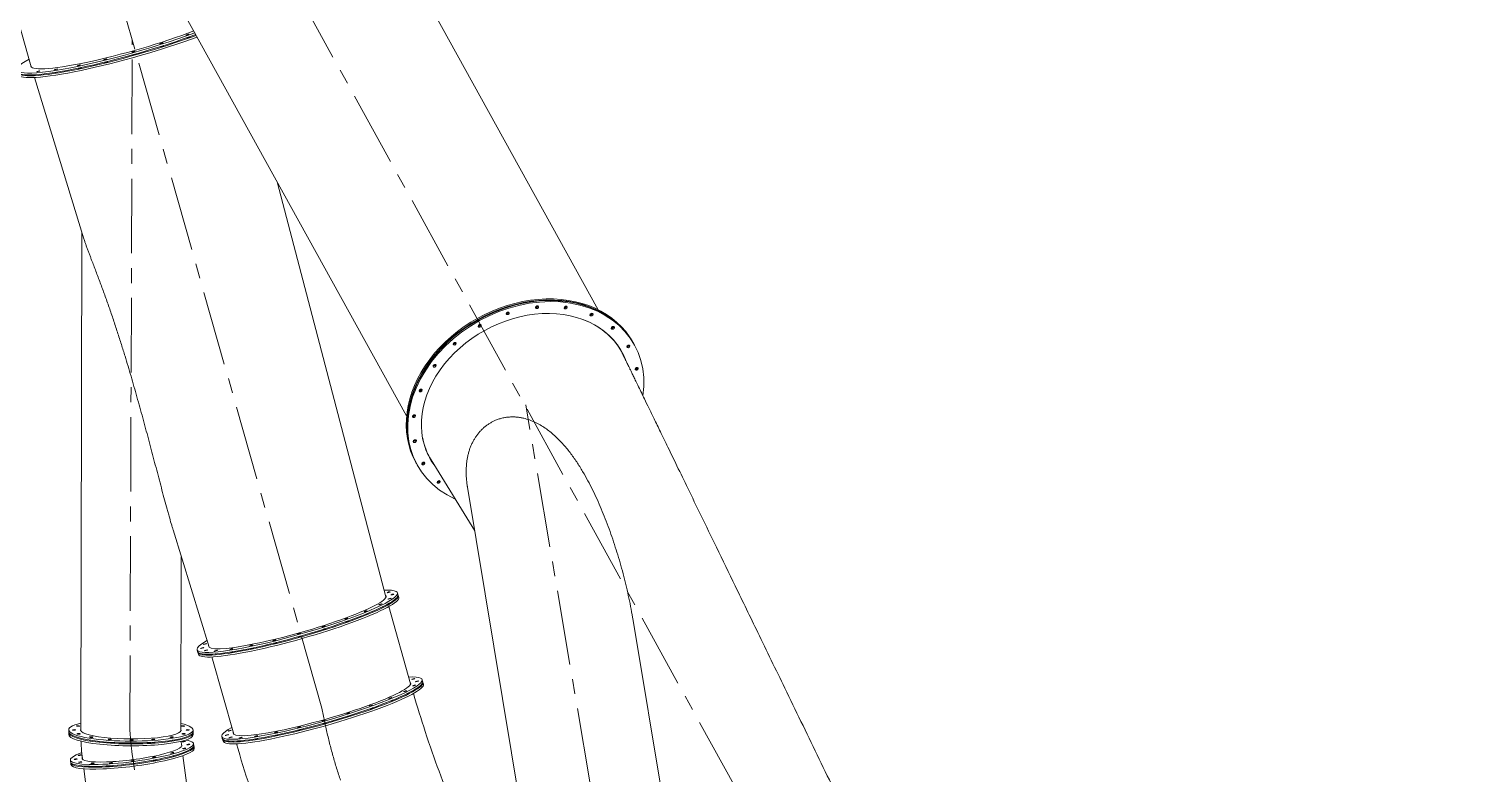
# Model space of a CAD drawing. Header units: inches. Extents: x -350577 to -266477, y -437959 to -377535.
# Drawn here: x -310955 to -304865, y -389746 to -386621 of the extents above; entities that cross this region are included whole.
import ezdxf

# ---------------------------------------------------------------- set-up
doc = ezdxf.new("R2010")
doc.units = ezdxf.units.IN
doc.header["$MEASUREMENT"] = 0
doc.linetypes.add('CENTER', pattern=[2, 1.25, -0.25, 0.25, -0.25])
doc.layers.add('CENTER       (itatec)', color=4, linetype='CENTER', lineweight=9)
doc.layers.add('ORGINAL (itatec)', color=3, linetype='Continuous', lineweight=9)

msp = doc.modelspace()

# ---------------------------------------------------------------- linework, layer by layer
at = {"layer": 'CENTER       (itatec)', "ltscale": 250}
for points in [[(-299529.3, -398923.5), (-299529.3, -397119.5, 0.237832), (-299867.8, -396448), (-307146.9, -390997.8, -0.081161), (-307581.7, -390545.9), (-307748.7, -390241.5), (-309962.5, -386224.2, 0.206383), (-310679.8, -385667.4), (-312381.5, -384966.5), (-313671.4, -384420.8), (-314320.2, -384184.7), (-315273.1, -383832.1, 0.089572), (-316057.1, -383693), (-318157.1, -383693)], [(-304979.7, -397738.8), (-304979.7, -396671.6, 0.173563), (-305126.8, -396260.4), (-307539.7, -393491.5, -0.071776), (-307615, -393374.9), (-308231, -392068.1), (-309404, -390275.3, -0.100144), (-309725.5, -389470), (-310519.6, -386675.4), (-310739.3, -385902.4, 0.252098), (-311567.9, -385049.3), (-313670.7, -384418.7)], [(-309584.5, -398300.3), (-309584.5, -396772.1, 0.037829), (-309592.3, -396668.7), (-310522.8, -389653.3, -0.017952), (-310531.6, -389561.5), (-310531.6, -389561.5), (-310521.8, -386667.8)], [(-306429.3, -394816.5), (-306429.3, -394054, 0.167061), (-306577.4, -393623.1, 0.397737), (-306857.2, -393580.4), (-308163.3, -391922, -0.062572), (-308266.2, -391751.2), (-308870, -388198)]]:
    msp.add_lwpolyline(points, format="xyb", dxfattribs=at)
at = {"layer": 'ORGINAL (itatec)', "extrusion": (0, 1, 0)}
for p, q in [((-308565.9, -387798.5), (-309561.2, -386000.4)), ((-310945.4, -386779.7), (-311146.9, -386070.3)), ((-309370, -388243.5), (-310366, -386444.1)), ((-310724.8, -387500.3), (-310932, -386824.2)), ((-309456.8, -389003.5), (-309913.3, -387262)), ((-310737.4, -389564.7), (-310732.6, -387474.8)), ((-308472.6, -387967.1), (-308479.4, -387954.8)), ((-308418.3, -387939.3), (-308420.8, -387934.9)), ((-308414.6, -387945.9), (-308417.1, -387941.5)), ((-309329.1, -388443.4), (-309331.6, -388439)), ((-309325.4, -388450), (-309327.9, -388445.6)), ((-309277.4, -388410.8), (-309283.5, -388399.9)), ((-309084.3, -388725.7), (-309267.2, -388428.6)), ((-308875.1, -389986), (-309114.7, -388543.1)), ((-310199.4, -389214.6), (-310350.4, -388721.9)), ((-310317.4, -389565.7), (-310315.7, -388835)), ((-309408.7, -388986.2), (-309406.5, -388993.9)), ((-309353.2, -389367.9), (-309445.2, -389044.2)), ((-309405.4, -388997.7), (-309403.2, -389005.3)), ((-308289.1, -389888.7), (-308421.1, -389093.5)), ((-310249.4, -389225.2), (-310247.2, -389232.8)), ((-310246.1, -389236.6), (-310244, -389244.2)), ((-310095.8, -389578.9), (-310187.8, -389255.2)), ((-309305.1, -389350.5), (-309303, -389358.2)), ((-309301.9, -389362), (-309299.7, -389369.6)), ((-310788.4, -389560.9), (-310788.4, -389568.8)), ((-310788.4, -389572.7), (-310788.4, -389580.6)), ((-310266.4, -389562.1), (-310266.4, -389570)), ((-310266.4, -389574), (-310266.4, -389581.8)), ((-310145.9, -389589.5), (-310143.7, -389597.1)), ((-310142.6, -389600.9), (-310140.4, -389608.5)), ((-310264, -389619), (-310263, -389626.8)), ((-310262.5, -389630.7), (-310261.4, -389638.6)), ((-310781.5, -389687.6), (-310780.5, -389695.5)), ((-310779.9, -389699.4), (-310778.9, -389707.2)), ((-310189.3, -393764.5), (-310725.1, -389724.6)), ((-309816.1, -393384), (-310308.8, -389669.4))]:
    msp.add_line(p, q, dxfattribs=at)
at = {"layer": 'ORGINAL (itatec)'}
for centre, major_axis, ratio, start_param, end_param in [((-310525.1, -386656.4), (-480, -136.4), 0.126505, -0.499639, 2.121173), ((-310521.8, -386667.8), (-480, -136.4), 0.126505, -0.031433, 2.127582), ((-308870, -388198), (402.9, 223), 0.775445, -0.110653, 3.24839), ((-308948.2, -387809.3), (6.12, 3.39), 0.775445, -2.657628, -1.815106), ((-308948.2, -387809.3), (6.12, 3.39), 0.775445, -1.815106, -0.483965), ((-308825.1, -387783.2), (6.12, 3.39), 0.775445, -2.657628, -1.815106), ((-308825.1, -387783.2), (6.12, 3.39), 0.775445, -1.815106, -0.483965), ((-308705.2, -387785), (6.12, 3.39), 0.775445, -2.657628, -1.815106), ((-308705.2, -387785), (6.12, 3.39), 0.775445, -1.815106, -0.483965), ((-308596.7, -387814.7), (6.12, 3.39), 0.775445, -2.657628, -1.815106), ((-308596.7, -387814.7), (6.12, 3.39), 0.775445, -1.815106, -0.483965), ((-309066.1, -387861.6), (6.12, 3.39), 0.775445, -2.657628, -1.815106), ((-309066.1, -387861.6), (6.12, 3.39), 0.775445, -1.815106, -0.483965), ((-308871.3, -388195.7), (403, 220.8), 0.773606, -0.038267, 0.579506), ((-308507.1, -387870.2), (6.12, 3.39), 0.775445, -2.657628, -1.815106), ((-308507.1, -387870.2), (6.12, 3.39), 0.775445, -1.815106, -0.483965), ((-309170.9, -387936.5), (6.12, 3.39), 0.775445, -2.657628, -1.815106), ((-309170.9, -387936.5), (6.12, 3.39), 0.775445, -1.815106, -0.483965), ((-308875, -388188.9), (403, 220.8), 0.773606, -0.00777, 0.07162), ((-308442.3, -387947.7), (6.12, 3.39), 0.775445, -2.657628, -1.815106), ((-308442.3, -387947.7), (6.12, 3.39), 0.775445, -1.815106, -0.483965), ((-308876.2, -388186.9), (402.9, 223), 0.775445, -0.084334, -0.017683), ((-308873.7, -388191.3), (402.9, 223), 0.775445, -0.096398, -0.010609), ((-308872.5, -388193.5), (402.9, 223), 0.775445, -0.101527, -0.007073), ((-309255.3, -388029), (6.12, 3.39), 0.775445, -2.657628, -1.815106), ((-309255.3, -388029), (6.12, 3.39), 0.775445, -1.815106, -0.483965), ((-308406.8, -388042), (6.12, 3.39), 0.775445, -2.657628, -1.815106), ((-308406.8, -388042), (6.12, 3.39), 0.775445, -1.815106, -0.483965), ((-309313.6, -388132.6), (6.12, 3.39), 0.775445, -2.657628, -1.815106), ((-309313.6, -388132.6), (6.12, 3.39), 0.775445, -1.815106, -0.483965), ((-309341.9, -388240.4), (6.12, 3.39), 0.775445, -2.657628, -1.815106), ((-309341.9, -388240.4), (6.12, 3.39), 0.775445, -1.815106, -0.483965), ((-309338.1, -388345), (6.12, 3.39), 0.775445, -2.657628, -1.815106), ((-309338.1, -388345), (6.12, 3.39), 0.775445, -1.815106, -0.483965), ((-308871.3, -388195.7), (-403, -220.8), 0.773606, -0.249287, 0.039079), ((-309302.7, -388439.3), (6.12, 3.39), 0.775445, -2.657628, -1.815106), ((-309302.7, -388439.3), (6.12, 3.39), 0.775445, -1.815106, -0.483965), ((-308875, -388188.9), (-403, -220.8), 0.773606, -0.051558, 0.014218), ((-308876.2, -388186.9), (-402.9, -223), 0.775445, 0.017683, 0.08572), ((-308873.7, -388191.3), (-402.9, -223), 0.775445, 0.010609, 0.095058), ((-308872.5, -388193.5), (-402.9, -223), 0.775445, 0.007073, 0.099213), ((-309237.9, -388516.9), (6.12, 3.39), 0.775445, -2.657628, -1.815106), ((-309237.9, -388516.9), (6.12, 3.39), 0.775445, -1.815106, -0.483965), ((-309829, -389105.7), (-420.4, -119.5), 0.126505, -0.484958, 3.626551), ((-309825.8, -389117.1), (-420.4, -119.5), 0.126505, -0.035895, 3.177487), ((-309725.5, -389470), (-420.4, -119.5), 0.126505, -0.487951, 3.629544), ((-309722.2, -389481.4), (-420.4, -119.5), 0.126505, -0.035895, 3.177487), ((-310527.4, -389561.5), (-261, 0.6), 0.179621, -0.635799, 3.777391), ((-310522.8, -389653.3), (-258.7, -34.3), 0.156999, -0.639001, 3.634343), ((-310527.4, -389573.3), (-261, 0.6), 0.179621, -0.04198, 3.183572), ((-310521.2, -389665.1), (-258.7, -34.3), 0.156999, -0.048222, 3.189814)]:
    msp.add_ellipse(centre, major_axis=major_axis, ratio=ratio, start_param=start_param, end_param=end_param, dxfattribs=at)
at = {"layer": 'ORGINAL (itatec)', "extrusion": (0, 0, -1)}
for centre, major_axis, ratio, start_param, end_param in [((-310522.9, -386664), (-480, -136.4), 0.126505, -2.125443, 0), ((-310519.6, -386675.4), (-480, -136.4), 0.126505, -2.131868, 0), ((-310525.1, -386656.4), (-422.3, -120), 0.126505, -2.201538, 0.06751), ((-310399, -386681), (-6.73, -1.91), 0.126505, -4.694692570453206, 1.58849273672638), ((-310289.8, -386644), (-6.73, -1.91), 0.126505, -4.694692570453173, 1.588492736726413), ((-310286.5, -386655.5), (6.73, 1.91), 0.126505, -0.872898, 3.063291), ((-310516.7, -386716.3), (-6.73, -1.91), 0.126505, -4.694692570453206, 1.58849273672638), ((-310513.5, -386727.8), (6.73, 1.91), 0.126505, -1.126404, 4.301193), ((-310395.7, -386692.5), (6.73, 1.91), 0.126505, -1.135498, 3.818938), ((-310916, -386797.7), (-6.73, -1.91), 0.126505, -4.694692570453206, 1.58849273672638), ((-310841.7, -386789.6), (-6.73, -1.91), 0.126505, -4.694692570453206, 1.58849273672638), ((-310838.5, -386801.1), (-6.73, -1.91), 0.126505, -1.993892, 0.367513), ((-310745.9, -386772.6), (-6.73, -1.91), 0.126505, -4.694692570453206, 1.58849273672638), ((-310742.7, -386784), (6.73, 1.91), 0.126505, 0.191388, 3.968288), ((-310635.1, -386747.5), (-6.73, -1.91), 0.126505, -4.694692570453206, 1.58849273672638), ((-310631.8, -386759), (6.73, 1.91), 0.126505, -0.58443, 4.250692), ((-308876.2, -388186.9), (-455.4, -252.1), 0.775445, 0, 3.141593), ((-308872.5, -388193.5), (-455.4, -252.1), 0.775445, 0, 3.141593), ((-308870, -388198), (-455.4, -252.1), 0.775445, -0.525569, 3.67258), ((-308873.7, -388191.3), (-455.4, -252.1), 0.775445, -0.003129, 3.144721), ((-308945.7, -387813.7), (6.12, 3.39), 0.775445, -4.468079735126693, 1.815105572052893), ((-308949.4, -387807.1), (-6.12, -3.39), 0.775445, -1.326487, -0.772515), ((-308949.4, -387807.1), (-6.12, -3.39), 0.775445, -2.369078, -1.326487), ((-308822.6, -387787.6), (6.12, 3.39), 0.775445, -4.468079735126693, 1.815105572052893), ((-308826.3, -387781), (-6.12, -3.39), 0.775445, -1.326487, -0.772515), ((-308826.3, -387781), (-6.12, -3.39), 0.775445, -2.369078, -1.326487), ((-308702.7, -387789.5), (6.12, 3.39), 0.775445, -4.468079735126685, 1.815105572052901), ((-308706.4, -387782.8), (-6.12, -3.39), 0.775445, -1.326487, -0.772515), ((-308706.4, -387782.8), (-6.12, -3.39), 0.775445, -2.369078, -1.326487), ((-308594.3, -387819.1), (6.12, 3.39), 0.775445, -4.468079735126684, 1.815105572052901), ((-308597.9, -387812.5), (-6.12, -3.39), 0.775445, -1.326487, -0.772515), ((-308597.9, -387812.5), (-6.12, -3.39), 0.775445, -2.369078, -1.326487), ((-309063.7, -387866), (6.12, 3.39), 0.775445, -4.468079735126693, 1.815105572052893), ((-309067.3, -387859.4), (-6.12, -3.39), 0.775445, -1.326487, -0.772515), ((-309067.3, -387859.4), (-6.12, -3.39), 0.775445, -2.369078, -1.326487), ((-308504.6, -387874.6), (6.12, 3.39), 0.775445, -4.46807973512669, 1.815105572052897), ((-308508.3, -387868), (-6.12, -3.39), 0.775445, -1.326487, -0.772515), ((-308508.3, -387868), (-6.12, -3.39), 0.775445, -2.369078, -1.326487), ((-309168.4, -387941), (6.12, 3.39), 0.775445, -4.468079735126693, 1.815105572052893), ((-309172.1, -387934.3), (-6.12, -3.39), 0.775445, -1.326487, -0.772515), ((-309172.1, -387934.3), (-6.12, -3.39), 0.775445, -2.369078, -1.326487), ((-308439.8, -387952.2), (6.12, 3.39), 0.775445, -4.468079735126685, 1.815105572052901), ((-308443.5, -387945.5), (-6.12, -3.39), 0.775445, -1.326487, -0.772515), ((-308443.5, -387945.5), (-6.12, -3.39), 0.775445, -2.369078, -1.326487), ((-309252.8, -388033.4), (6.12, 3.39), 0.775445, -4.468079735126693, 1.815105572052893), ((-309256.5, -388026.8), (-6.12, -3.39), 0.775445, -1.326487, -0.772515), ((-309256.5, -388026.8), (-6.12, -3.39), 0.775445, -2.369078, -1.326487), ((-308404.4, -388046.5), (6.12, 3.39), 0.775445, -4.468079735126687, 1.815105572052899), ((-308408, -388039.8), (-6.12, -3.39), 0.775445, -1.326487, -0.772515), ((-308408, -388039.8), (-6.12, -3.39), 0.775445, -2.369078, -1.326487), ((-309311.2, -388137.1), (6.12, 3.39), 0.775445, -4.468079735126677, 1.815105572052909), ((-309314.8, -388130.4), (-6.12, -3.39), 0.775445, -1.326487, -0.772515), ((-309314.8, -388130.4), (-6.12, -3.39), 0.775445, -2.369078, -1.326487), ((-309339.4, -388244.9), (6.12, 3.39), 0.775445, -4.468079735126677, 1.815105572052909), ((-309343.1, -388238.2), (-6.12, -3.39), 0.775445, -1.326487, -0.772515), ((-309343.1, -388238.2), (-6.12, -3.39), 0.775445, -2.369078, -1.326487), ((-309335.7, -388349.5), (6.12, 3.39), 0.775445, -4.468079735126677, 1.815105572052909), ((-309339.4, -388342.8), (-6.12, -3.39), 0.775445, -1.326487, -0.772515), ((-309339.4, -388342.8), (-6.12, -3.39), 0.775445, -2.369078, -1.326487), ((-309300.2, -388443.8), (6.12, 3.39), 0.775445, -4.468079735126693, 1.815105572052893), ((-309303.9, -388437.1), (-6.12, -3.39), 0.775445, -1.326487, -0.772515), ((-309303.9, -388437.1), (-6.12, -3.39), 0.775445, -2.369078, -1.326487), ((-309235.5, -388521.3), (6.12, 3.39), 0.775445, -4.468079735126693, 1.815105572052893), ((-309239.1, -388514.7), (-6.12, -3.39), 0.775445, -1.326487, -0.772515), ((-309239.1, -388514.7), (-6.12, -3.39), 0.775445, -2.369078, -1.326487), ((-309826.9, -389113.3), (420.4, 119.5), 0.126505, 0, 3.141593), ((-309445.6, -388983.6), (-6.73, -1.91), 0.126505, -4.694692571194771, 1.588492735984815), ((-309430.1, -388993.3), (-6.73, -1.91), 0.126505, -4.694692571194771, 1.588492735984815), ((-309823.6, -389124.8), (420.4, 119.5), 0.126505, 0, 3.141593), ((-309829, -389105.7), (372.3, 105.8), 0.126505, -0.066318, 3.207911), ((-309479.9, -389034.6), (-6.73, -1.91), 0.126505, -4.694692571194771, 1.588492735984815), ((-309476.7, -389046), (6.73, 1.91), 0.126505, -0.068087, 1.275353), ((-309441.8, -389010.7), (-6.73, -1.91), 0.126505, -4.694692571194771, 1.588492735984815), ((-309623.3, -389094.9), (-6.73, -1.91), 0.126505, -4.694692571194771, 1.588492735984815), ((-309620, -389106.4), (6.73, 1.91), 0.126505, -1.313687, 3.512234), ((-309541.8, -389063.3), (-6.73, -1.91), 0.126505, -4.694692571194771, 1.588492735984815), ((-309538.6, -389074.8), (6.73, 1.91), 0.126505, -0.813143, 2.518927), ((-309821.7, -389158.1), (-6.73, -1.91), 0.126505, -4.694692571194771, 1.588492735984815), ((-309818.5, -389169.6), (-6.73, -1.91), 0.126505, -4.694692571194771, 1.588492735984815), ((-309718.7, -389127.3), (-6.73, -1.91), 0.126505, -4.694692571194771, 1.588492735984815), ((-309715.5, -389138.7), (-6.73, -1.91), 0.126505, -4.694692571194771, 1.588492735984815), ((-310227.9, -389218.1), (-6.73, -1.91), 0.126505, -4.694692571194771, 1.588492735984815), ((-310216.2, -389200.7), (-6.73, -1.91), 0.126505, -4.694692571194771, 1.588492735984815), ((-310212.4, -389227.8), (-6.73, -1.91), 0.126505, -4.694692571194771, 1.588492735984815), ((-310170.8, -389229.3), (-6.73, -1.91), 0.126505, -4.694692571194771, 1.588492735984815), ((-310105.9, -389222.3), (-6.73, -1.91), 0.126505, -4.694692571194771, 1.588492735984815), ((-310102.7, -389233.7), (-6.73, -1.91), 0.126505, -2.379045, 0.740279), ((-310022.2, -389207.3), (-6.73, -1.91), 0.126505, -4.694692571194771, 1.588492735984815), ((-310018.9, -389218.8), (6.73, 1.91), 0.126505, -0.232958, 4.383945), ((-309925.2, -389185.4), (-6.73, -1.91), 0.126505, -4.694692571194771, 1.588492735984815), ((-309922, -389196.9), (-6.73, -1.91), 0.126505, -4.694692571194771, 1.588492735984815), ((-310167.6, -389240.7), (-6.73, -1.91), 0.126505, -0.980873, -0.158459), ((-309723.3, -389477.6), (420.4, 119.5), 0.126505, 0, 3.141593), ((-309725.5, -389470), (372.3, 105.8), 0.126505, -0.071904, 3.213497), ((-309342.1, -389347.9), (-6.73, -1.91), 0.126505, -4.694692571194771, 1.588492735984815), ((-309326.6, -389357.6), (-6.73, -1.91), 0.126505, -4.694692571194771, 1.588492735984815), ((-309720.1, -389489.1), (420.4, 119.5), 0.126505, 0, 3.141593), ((-309376.4, -389398.9), (-6.73, -1.91), 0.126505, -4.694692571194771, 1.588492735984815), ((-309373.1, -389410.3), (6.73, 1.91), 0.126505, -0.068087, 1.275353), ((-309338.3, -389375), (-6.73, -1.91), 0.126505, -4.694692571194771, 1.588492735984815), ((-309519.7, -389459.2), (-6.73, -1.91), 0.126505, -4.694692571194771, 1.588492735984815), ((-309516.5, -389470.7), (6.73, 1.91), 0.126505, -1.313687, 3.512234), ((-309438.3, -389427.6), (-6.73, -1.91), 0.126505, -4.694692571194771, 1.588492735984815), ((-309435, -389439), (6.73, 1.91), 0.126505, -0.813143, 2.518927), ((-310748.8, -389545.1), (-7, 0.02), 0.179621, -4.724575526655679, 1.558609780523907), ((-310308.1, -389545.2), (-7, 0.02), 0.179621, -4.724575526655679, 1.558609780523907), ((-309718.2, -389522.4), (-6.73, -1.91), 0.126505, -4.694692571194771, 1.588492735984815), ((-309715, -389533.9), (-6.73, -1.91), 0.126505, -4.694692571194771, 1.588492735984815), ((-309615.2, -389491.6), (-6.73, -1.91), 0.126505, -4.694692571194771, 1.588492735984815), ((-309612, -389503), (-6.73, -1.91), 0.126505, -4.694692571194771, 1.588492735984815), ((-310527.4, -389569.4), (261, -0.6), 0.179621, 0, 3.141593), ((-310527.4, -389581.2), (261, -0.6), 0.179621, 0, 3.141593), ((-310765.9, -389561.5), (-7, 0.02), 0.179621, -4.724575526655679, 1.558609780523907), ((-310746.7, -389577.9), (-7, 0.02), 0.179621, -4.724575526655679, 1.558609780523907), ((-310527.4, -389561.5), (211, -0.5), 0.179621, -0.097397, 3.23899), ((-310694, -389591.8), (-7, 0.02), 0.179621, -4.724575526655681, 1.558609780523905), ((-310694.1, -389603.6), (-7, 0.02), 0.179621, -1.293742, -0.421675), ((-310616.1, -389601.1), (-7, 0.02), 0.179621, -4.724575526655681, 1.558609780523905), ((-310524.6, -389604.4), (-7, 0.02), 0.179621, -4.724575526655681, 1.558609780523905), ((-310433.5, -389601.1), (-7, 0.02), 0.179621, -4.724575526655681, 1.558609780523905), ((-310356.8, -389591.9), (-7, 0.02), 0.179621, -4.724575526655681, 1.558609780523905), ((-310356.8, -389603.7), (-7, 0.02), 0.179621, -2.596552, -2.01682), ((-310306, -389578), (-7, 0.02), 0.179621, -4.724575526655679, 1.558609780523907), ((-310288.9, -389561.6), (-7, 0.02), 0.179621, -4.724575526655679, 1.558609780523907), ((-310124.4, -389582.4), (-6.73, -1.91), 0.126505, -4.694692571194776, 1.58849273598481), ((-310112.7, -389565), (-6.73, -1.91), 0.126505, -4.694692571194771, 1.588492735984815), ((-310108.9, -389592.1), (-6.73, -1.91), 0.126505, -4.694692571194776, 1.58849273598481), ((-310067.3, -389593.5), (-6.73, -1.91), 0.126505, -4.694692571194776, 1.58849273598481), ((-310002.4, -389586.5), (-6.73, -1.91), 0.126505, -4.694692571194776, 1.58849273598481), ((-309999.2, -389598), (-6.73, -1.91), 0.126505, -2.379045, 0.740279), ((-309918.6, -389571.6), (-6.73, -1.91), 0.126505, -4.694692571194771, 1.588492735984815), ((-309915.4, -389583.1), (6.73, 1.91), 0.126505, -0.232958, 4.383945), ((-309821.7, -389549.7), (-6.73, -1.91), 0.126505, -4.694692571194771, 1.588492735984815), ((-309818.5, -389561.2), (-6.73, -1.91), 0.126505, -4.694692571194771, 1.588492735984815), ((-310521.7, -389661.1), (258.7, 34.3), 0.156999, 0, 3.141593), ((-310520.2, -389672.9), (258.7, 34.3), 0.156999, 0, 3.141593), ((-310522.8, -389653.3), (209.2, 27.7), 0.156999, -0.094231, 3.240545), ((-310616.1, -389612.9), (-7, 0.02), 0.179621, -2.510856, 0.067443), ((-310524.6, -389616.2), (7, -0.02), 0.179621, 0.060503, 3.058767), ((-310433.6, -389612.9), (7, -0.02), 0.179621, -0.061551, 2.460078), ((-310353.8, -389657.9), (-6.94, -0.92), 0.156999, -4.701958, 1.581227), ((-310305.2, -389610.4), (-6.94, -0.92), 0.156999, -4.701958, 1.581227), ((-310303.3, -389639), (-6.94, -0.92), 0.156999, -4.701958, 1.581227), ((-310286.3, -389622.3), (-6.94, -0.92), 0.156999, -4.701958, 1.581227), ((-310064.1, -389605), (-6.73, -1.91), 0.126505, -0.980873, -0.158459), ((-310759.2, -389684.3), (-6.94, -0.92), 0.156999, -4.701958, 1.581227), ((-310742.2, -389667.6), (-6.94, -0.92), 0.156999, -4.701958, 1.581227), ((-310740.3, -389696.3), (-6.94, -0.92), 0.156999, -4.701958, 1.581227), ((-310688.2, -389701.7), (-6.94, -0.92), 0.156999, -4.701958, 1.581227), ((-310686.7, -389713.4), (-6.94, -0.92), 0.156999, -1.771581, 0.08149), ((-310611, -389699.8), (-6.94, -0.92), 0.156999, -4.701958, 1.581227), ((-310609.4, -389711.5), (6.94, 0.92), 0.156999, 0.233145, 3.639289), ((-310520.3, -389690.8), (-6.94, -0.92), 0.156999, -4.701958, 1.581227), ((-310518.7, -389702.5), (6.94, 0.92), 0.156999, -0.39277, 3.553233), ((-310430, -389676.1), (-6.94, -0.92), 0.156999, -4.701958, 1.581227), ((-310428.4, -389687.8), (6.94, 0.92), 0.156999, -0.50502, 2.953737), ((-310352.3, -389669.6), (6.94, 0.92), 0.156999, -0.123333, 1.852064)]:
    msp.add_ellipse(centre, major_axis=major_axis, ratio=ratio, start_param=start_param, end_param=end_param, dxfattribs=at)
at = {"layer": 'ORGINAL (itatec)'}
for points, knots in [([(-310724.8, -387500.3), (-310724, -387503), (-310723.1, -387505.7), (-310720.9, -387512.5), (-310719.4, -387516.7), (-310716.4, -387525.4), (-310714.9, -387529.8), (-310711.6, -387538.9), (-310709.9, -387543.5), (-310706.4, -387552.8), (-310704.6, -387557.5), (-310701.1, -387567), (-310699.3, -387571.7), (-310695.7, -387581.1), (-310693.9, -387585.7), (-310689.2, -387597.8), (-310686.3, -387605.5), (-310680.3, -387621), (-310677.3, -387628.9), (-310671.2, -387644.9), (-310668.1, -387653), (-310661.9, -387669.3), (-310658.8, -387677.5), (-310652.6, -387694.2), (-310649.5, -387702.6), (-310643.3, -387719.5), (-310640.2, -387728), (-310630.9, -387753.7), (-310624.7, -387771.1), (-310612.6, -387805.8), (-310606.6, -387823.3), (-310594.9, -387858.2), (-310589.2, -387875.6), (-310578, -387910.1), (-310572.5, -387927.1), (-310562, -387960.7), (-310556.9, -387977.3), (-310551.9, -387993.4)], [2448.89664, 2448.89664, 2448.89664, 2448.89664, 2459.555393, 2459.555393, 2475.013417, 2475.013417, 2490.471442, 2490.471442, 2505.929467, 2505.929467, 2521.387491, 2521.387491, 2536.845516, 2536.845516, 2552.30354, 2552.30354, 2577.822275, 2577.822275, 2603.341009, 2603.341009, 2628.859744, 2628.859744, 2654.378478, 2654.378478, 2679.897213, 2679.897213, 2705.415947, 2705.415947, 2756.453416, 2756.453416, 2807.490885, 2807.490885, 2858.528354, 2858.528354, 2909.565822, 2909.565822, 2960.603291, 2960.603291, 2960.603291, 2960.603291]), ([(-310551.9, -387993.4), (-310556.9, -387977.3), (-310562, -387960.7), (-310572.5, -387927.1), (-310578, -387910.1), (-310589.2, -387875.6), (-310594.9, -387858.2), (-310606.6, -387823.3), (-310612.6, -387805.8), (-310624.7, -387771.1), (-310630.9, -387753.7), (-310640.2, -387728), (-310643.3, -387719.5), (-310649.5, -387702.6), (-310652.6, -387694.2), (-310658.8, -387677.5), (-310661.9, -387669.3), (-310668.1, -387653), (-310671.2, -387644.9), (-310677.3, -387628.9), (-310680.3, -387621), (-310686.3, -387605.5), (-310689.2, -387597.8), (-310693.9, -387585.7), (-310695.7, -387581.1), (-310699.3, -387571.7), (-310701.1, -387567), (-310704.6, -387557.5), (-310706.4, -387552.8), (-310709.9, -387543.5), (-310711.6, -387538.9), (-310714.9, -387529.8), (-310716.4, -387525.4), (-310719.4, -387516.7), (-310720.9, -387512.5), (-310723.1, -387505.7), (-310724, -387503), (-310724.8, -387500.3)], [0, 0, 0, 0, 51.037469, 51.037469, 102.074938, 102.074938, 153.112407, 153.112407, 204.149875, 204.149875, 255.187344, 255.187344, 280.706079, 280.706079, 306.224813, 306.224813, 331.743548, 331.743548, 357.262282, 357.262282, 382.781016, 382.781016, 408.299751, 408.299751, 423.757775, 423.757775, 439.2158, 439.2158, 454.673825, 454.673825, 470.131849, 470.131849, 485.589874, 485.589874, 501.047899, 501.047899, 511.706651, 511.706651, 511.706651, 511.706651]), ([(-310551.9, -387993.4), (-310543.6, -388020.8), (-310535.2, -388048.8), (-310518.6, -388105.8), (-310510.3, -388134.7), (-310493.9, -388193), (-310485.7, -388222.5), (-310469.6, -388281.4), (-310461.6, -388311), (-310449.8, -388355.1), (-310445.9, -388369.8), (-310438.2, -388399.1), (-310434.3, -388413.6), (-310426.7, -388442.6), (-310422.9, -388457), (-310415.3, -388485.5), (-310411.6, -388499.7), (-310404.2, -388527.8), (-310400.5, -388541.6), (-310393.2, -388569.1), (-310389.5, -388582.7), (-310382.3, -388609.4), (-310378.8, -388622.5), (-310373.4, -388641.9), (-310371.7, -388648.3), (-310368.1, -388661), (-310366.4, -388667.3), (-310361.9, -388682.8), (-310359.1, -388692.6), (-310354.8, -388707.2), (-310353.4, -388712.1), (-310351.4, -388718.6), (-310350.9, -388720.2), (-310350.4, -388721.9)], [0, 0, 0, 0, 86.714116, 86.714116, 173.428232, 173.428232, 260.142348, 260.142348, 346.856464, 346.856464, 390.213522, 390.213522, 433.57058, 433.57058, 476.927638, 476.927638, 520.284696, 520.284696, 563.641754, 563.641754, 606.998812, 606.998812, 650.35587, 650.35587, 672.034399, 672.034399, 693.712928, 693.712928, 726.509773, 726.509773, 742.908196, 742.908196, 748.552039, 748.552039, 748.552039, 748.552039]), ([(-310350.4, -388721.9), (-310350.9, -388720.2), (-310351.4, -388718.6), (-310353.4, -388712.1), (-310354.8, -388707.2), (-310359.1, -388692.6), (-310361.9, -388682.8), (-310366.4, -388667.3), (-310368.1, -388661), (-310371.7, -388648.3), (-310373.4, -388641.9), (-310378.8, -388622.5), (-310382.3, -388609.4), (-310389.5, -388582.7), (-310393.2, -388569.1), (-310400.5, -388541.6), (-310404.2, -388527.8), (-310411.6, -388499.7), (-310415.3, -388485.5), (-310422.9, -388457), (-310426.7, -388442.6), (-310434.3, -388413.6), (-310438.2, -388399.1), (-310445.9, -388369.8), (-310449.8, -388355.1), (-310461.6, -388311), (-310469.6, -388281.4), (-310485.7, -388222.5), (-310493.9, -388193), (-310510.3, -388134.7), (-310518.6, -388105.8), (-310535.2, -388048.8), (-310543.6, -388020.8), (-310551.9, -387993.4)], [2212.051252, 2212.051252, 2212.051252, 2212.051252, 2217.695096, 2217.695096, 2234.093518, 2234.093518, 2266.890363, 2266.890363, 2288.568892, 2288.568892, 2310.247421, 2310.247421, 2353.604479, 2353.604479, 2396.961537, 2396.961537, 2440.318595, 2440.318595, 2483.675653, 2483.675653, 2527.032711, 2527.032711, 2570.389769, 2570.389769, 2613.746827, 2613.746827, 2700.460943, 2700.460943, 2787.175059, 2787.175059, 2873.889175, 2873.889175, 2960.603291, 2960.603291, 2960.603291, 2960.603291]), ([(-308462.1, -387987), (-308462, -387987.2), (-308461.9, -387987.4), (-308461.7, -387987.8), (-308461.6, -387988), (-308461.3, -387988.5), (-308461.2, -387988.8), (-308460.9, -387989.4), (-308460.7, -387989.7), (-308460.4, -387990.4), (-308460.2, -387990.8), (-308459.8, -387991.7), (-308459.6, -387992.2), (-308459, -387993.2), (-308458.8, -387993.8), (-308458.2, -387995), (-308457.8, -387995.7), (-308457.1, -387997.2), (-308456.7, -387998), (-308455.8, -387999.8), (-308455.4, -388000.8), (-308454.3, -388003), (-308453.8, -388004.1), (-308452.5, -388006.7), (-308451.8, -388008.1), (-308450.3, -388011.2), (-308449.5, -388012.9), (-308447.7, -388016.7), (-308446.7, -388018.7), (-308444.5, -388023.2), (-308443.3, -388025.6), (-308440.7, -388031), (-308439.3, -388033.9), (-308436.2, -388040.3), (-308434.5, -388043.8), (-308430.7, -388051.5), (-308428.7, -388055.8), (-308424.2, -388065), (-308421.7, -388070.1), (-308416.3, -388081.2), (-308413.4, -388087.3), (-308406.9, -388100.6), (-308403.4, -388107.9), (-308395.6, -388123.9), (-308391.4, -388132.6), (-308382.1, -388151.8), (-308377, -388162.3), (-308365.8, -388185.4), (-308359.7, -388198), (-308346.2, -388225.6), (-308338.9, -388240.7), (-308322.8, -388273.9), (-308314, -388292), (-308294.7, -388331.9), (-308284.1, -388353.6), (-308260.9, -388401.4), (-308248.3, -388427.5), (-308220.4, -388484.9), (-308205.2, -388516.2), (-308171.8, -388585), (-308153.6, -388622.6), (-308113.5, -388705.2), (-308091.6, -388750.2), (-308043.5, -388849.4), (-308017.2, -388903.5), (-307959.5, -389022.4), (-307928, -389087.3), (-307858.7, -389230.1), (-307820.9, -389308), (-307737.7, -389479.3), (-307692.4, -389572.7), (-307601.7, -389759.6), (-307556.4, -389852.9), (-307511, -389946.3)], [0, 0, 0, 0, 1, 1, 2.2, 2.2, 3.64, 3.64, 5.368, 5.368, 7.4416, 7.4416, 9.92992, 9.92992, 12.915904, 12.915904, 16.499085, 16.499085, 20.798902, 20.798902, 25.958682, 25.958682, 32.150419, 32.150419, 39.580502, 39.580502, 48.496603, 48.496603, 59.195923, 59.195923, 72.035108, 72.035108, 87.442129, 87.442129, 105.930555, 105.930555, 128.116666, 128.116666, 154.74, 154.74, 186.688, 186.688, 225.0256, 225.0256, 271.030719, 271.030719, 326.236863, 326.236863, 392.484236, 392.484236, 471.981083, 471.981083, 567.3773, 567.3773, 681.85276, 681.85276, 819.223312, 819.223312, 984.067974, 984.067974, 1181.881569, 1181.881569, 1419.257883, 1419.257883, 1704.109459, 1704.109459, 2045.931351, 2045.931351, 2456.117621, 2456.117621, 2948.341146, 2948.341146, 3440.203627, 3440.203627, 3440.203627, 3440.203627]), ([(-309114.7, -388543.1), (-309114.9, -388541.5), (-309115.2, -388539.8), (-309116.4, -388531.8), (-309117.3, -388525.3), (-309118.7, -388512.2), (-309119.3, -388505.7), (-309120.1, -388492.6), (-309120.3, -388486), (-309120.3, -388473.1), (-309120.2, -388466.7), (-309119.5, -388454), (-309119, -388447.8), (-309117.8, -388437.1), (-309117.2, -388432.3), (-309115.6, -388422.6), (-309114.7, -388417.8), (-309112.6, -388408), (-309111.4, -388403.2), (-309108.7, -388393.5), (-309107.2, -388388.7), (-309104, -388379.3), (-309102.2, -388374.6), (-309098.5, -388365.5), (-309096.5, -388361.1), (-309092.2, -388352.4), (-309090, -388348.3), (-309085.4, -388340.2), (-309083, -388336.3), (-309078.1, -388328.9), (-309075.4, -388325.3), (-309069.9, -388318), (-309067, -388314.5), (-309060.9, -388307.6), (-309057.8, -388304.2), (-309051.2, -388297.7), (-309047.8, -388294.6), (-309040.8, -388288.7), (-309037.3, -388285.8), (-309030, -388280.5), (-309026.3, -388278), (-309018.9, -388273.4), (-309015.1, -388271.2), (-309007.7, -388267.2), (-309003.9, -388265.4), (-308995.5, -388261.7), (-308990.6, -388259.7), (-308980.6, -388256.3), (-308975.5, -388254.8), (-308965.1, -388252.2), (-308959.8, -388251.2), (-308949.3, -388249.5), (-308944, -388248.9), (-308933.4, -388248.2), (-308928.2, -388248.1), (-308917.7, -388248.2), (-308912.6, -388248.5), (-308902.5, -388249.4), (-308897.5, -388250.1), (-308887.9, -388251.7), (-308883.2, -388252.6), (-308870.4, -388255.6), (-308862.3, -388258), (-308846.6, -388263.6), (-308838.9, -388266.8), (-308823.9, -388273.8), (-308816.6, -388277.7), (-308802.4, -388285.9), (-308795.5, -388290.3), (-308781.9, -388299.7), (-308775.4, -388304.6), (-308762.5, -388314.8), (-308756.3, -388320.1), (-308744.1, -388331), (-308738.2, -388336.7), (-308726.6, -388348.3), (-308721, -388354.2), (-308710, -388366.3), (-308704.7, -388372.5), (-308694.3, -388385), (-308689.3, -388391.4), (-308674.6, -388410.6), (-308665.3, -388423.7), (-308647.7, -388450.1), (-308639.3, -388463.4), (-308623.6, -388489.9), (-308616.2, -388503), (-308609.3, -388516)], [3167.128064, 3167.128064, 3167.128064, 3167.128064, 3171.833444, 3171.833444, 3190.187433, 3190.187433, 3208.541421, 3208.541421, 3226.89541, 3226.89541, 3245.249399, 3245.249399, 3263.603387, 3263.603387, 3277.834787, 3277.834787, 3292.066187, 3292.066187, 3306.297587, 3306.297587, 3320.528987, 3320.528987, 3334.760387, 3334.760387, 3348.991787, 3348.991787, 3363.223187, 3363.223187, 3377.454587, 3377.454587, 3391.686038, 3391.686038, 3405.91749, 3405.91749, 3420.148941, 3420.148941, 3434.380392, 3434.380392, 3448.611844, 3448.611844, 3462.843295, 3462.843295, 3477.074746, 3477.074746, 3491.306197, 3491.306197, 3509.660932, 3509.660932, 3528.015666, 3528.015666, 3546.370401, 3546.370401, 3564.725135, 3564.725135, 3583.079869, 3583.079869, 3601.434604, 3601.434604, 3619.789338, 3619.789338, 3638.144073, 3638.144073, 3671.688548, 3671.688548, 3705.233023, 3705.233023, 3738.777499, 3738.777499, 3772.321974, 3772.321974, 3805.866449, 3805.866449, 3839.410924, 3839.410924, 3872.9554, 3872.9554, 3906.499875, 3906.499875, 3940.04435, 3940.04435, 3973.588825, 3973.588825, 4040.677776, 4040.677776, 4107.766727, 4107.766727, 4174.855677, 4174.855677, 4174.855677, 4174.855677]), ([(-308609.3, -388516), (-308616.2, -388503), (-308623.6, -388489.9), (-308639.3, -388463.4), (-308647.7, -388450.1), (-308665.3, -388423.7), (-308674.6, -388410.6), (-308689.3, -388391.4), (-308694.3, -388385), (-308704.7, -388372.5), (-308710, -388366.3), (-308721, -388354.2), (-308726.6, -388348.3), (-308738.2, -388336.7), (-308744.1, -388331), (-308756.3, -388320.1), (-308762.5, -388314.8), (-308775.4, -388304.6), (-308781.9, -388299.7), (-308795.5, -388290.3), (-308802.4, -388285.9), (-308816.6, -388277.7), (-308823.9, -388273.8), (-308838.9, -388266.8), (-308846.6, -388263.6), (-308862.3, -388258), (-308870.4, -388255.6), (-308883.2, -388252.6), (-308887.9, -388251.7), (-308897.5, -388250.1), (-308902.5, -388249.4), (-308912.6, -388248.5), (-308917.7, -388248.2), (-308928.2, -388248.1), (-308933.4, -388248.2), (-308944, -388248.9), (-308949.3, -388249.5), (-308959.8, -388251.2), (-308965.1, -388252.2), (-308975.5, -388254.8), (-308980.6, -388256.3), (-308990.6, -388259.7), (-308995.5, -388261.7), (-309003.9, -388265.4), (-309007.7, -388267.2), (-309015.1, -388271.2), (-309018.9, -388273.4), (-309026.3, -388278), (-309030, -388280.5), (-309037.3, -388285.8), (-309040.8, -388288.7), (-309047.8, -388294.6), (-309051.2, -388297.7), (-309057.8, -388304.2), (-309060.9, -388307.6), (-309067, -388314.5), (-309069.9, -388318), (-309075.4, -388325.3), (-309078.1, -388328.9), (-309083, -388336.3), (-309085.4, -388340.2), (-309090, -388348.3), (-309092.2, -388352.4), (-309096.5, -388361.1), (-309098.5, -388365.5), (-309102.2, -388374.6), (-309104, -388379.3), (-309107.2, -388388.7), (-309108.7, -388393.5), (-309111.4, -388403.2), (-309112.6, -388408), (-309114.7, -388417.8), (-309115.6, -388422.6), (-309117.2, -388432.3), (-309117.8, -388437.1), (-309119, -388447.8), (-309119.5, -388454), (-309120.2, -388466.7), (-309120.3, -388473.1), (-309120.3, -388486), (-309120.1, -388492.6), (-309119.3, -388505.7), (-309118.7, -388512.2), (-309117.3, -388525.3), (-309116.4, -388531.8), (-309115.2, -388539.8), (-309114.9, -388541.5), (-309114.7, -388543.1)], [0, 0, 0, 0, 67.088951, 67.088951, 134.177901, 134.177901, 201.266852, 201.266852, 234.811327, 234.811327, 268.355802, 268.355802, 301.900277, 301.900277, 335.444753, 335.444753, 368.989228, 368.989228, 402.533703, 402.533703, 436.078179, 436.078179, 469.622654, 469.622654, 503.167129, 503.167129, 536.711604, 536.711604, 555.066339, 555.066339, 573.421073, 573.421073, 591.775808, 591.775808, 610.130542, 610.130542, 628.485277, 628.485277, 646.840011, 646.840011, 665.194745, 665.194745, 683.54948, 683.54948, 697.780931, 697.780931, 712.012382, 712.012382, 726.243834, 726.243834, 740.475285, 740.475285, 754.706736, 754.706736, 768.938187, 768.938187, 783.169639, 783.169639, 797.40109, 797.40109, 811.63249, 811.63249, 825.86389, 825.86389, 840.09529, 840.09529, 854.32669, 854.32669, 868.55809, 868.55809, 882.78949, 882.78949, 897.02089, 897.02089, 911.25229, 911.25229, 929.606279, 929.606279, 947.960267, 947.960267, 966.314256, 966.314256, 984.668245, 984.668245, 1003.022233, 1003.022233, 1007.727614, 1007.727614, 1007.727614, 1007.727614]), ([(-308609.3, -388516), (-308602.6, -388528.5), (-308596, -388541.2), (-308583.3, -388567.1), (-308577, -388580.2), (-308564.9, -388606.9), (-308559, -388620.4), (-308547.4, -388647.8), (-308541.8, -388661.6), (-308530.9, -388689.7), (-308525.5, -388703.8), (-308515.1, -388732.4), (-308510.1, -388746.8), (-308500.3, -388775.8), (-308495.5, -388790.4), (-308486.2, -388819.9), (-308481.7, -388834.7), (-308473, -388864.5), (-308468.8, -388879.5), (-308460.7, -388909.6), (-308456.8, -388924.7), (-308449.3, -388955), (-308445.7, -388970.3), (-308438.9, -389000.8), (-308435.6, -389016.2), (-308429.4, -389046.9), (-308426.5, -389062.4), (-308422.9, -389083.1), (-308422, -389088.3), (-308421.1, -389093.5)], [0, 0, 0, 0, 64.71946, 64.71946, 129.43892, 129.43892, 194.158381, 194.158381, 258.877841, 258.877841, 323.597301, 323.597301, 388.316761, 388.316761, 453.036222, 453.036222, 517.755682, 517.755682, 582.475142, 582.475142, 647.194602, 647.194602, 711.914062, 711.914062, 776.633523, 776.633523, 841.352983, 841.352983, 863.216959, 863.216959, 863.216959, 863.216959]), ([(-308421.1, -389093.5), (-308422, -389088.3), (-308422.9, -389083.1), (-308426.5, -389062.4), (-308429.4, -389046.9), (-308435.6, -389016.2), (-308438.9, -389000.8), (-308445.7, -388970.3), (-308449.3, -388955), (-308456.8, -388924.7), (-308460.7, -388909.6), (-308468.8, -388879.5), (-308473, -388864.5), (-308481.7, -388834.7), (-308486.2, -388819.9), (-308495.5, -388790.4), (-308500.3, -388775.8), (-308510.1, -388746.8), (-308515.1, -388732.4), (-308525.5, -388703.8), (-308530.9, -388689.7), (-308541.8, -388661.6), (-308547.4, -388647.8), (-308559, -388620.4), (-308564.9, -388606.9), (-308577, -388580.2), (-308583.3, -388567.1), (-308596, -388541.2), (-308602.6, -388528.5), (-308609.3, -388516)], [3311.638718, 3311.638718, 3311.638718, 3311.638718, 3333.502694, 3333.502694, 3398.222154, 3398.222154, 3462.941615, 3462.941615, 3527.661075, 3527.661075, 3592.380535, 3592.380535, 3657.099995, 3657.099995, 3721.819456, 3721.819456, 3786.538916, 3786.538916, 3851.258376, 3851.258376, 3915.977836, 3915.977836, 3980.697296, 3980.697296, 4045.416757, 4045.416757, 4110.136217, 4110.136217, 4174.855677, 4174.855677, 4174.855677, 4174.855677]), ([(-309083.3, -390060.5), (-309093.6, -390044.7), (-309107.7, -390020.8), (-309139.6, -389959.4), (-309157.7, -389921.4), (-309195.2, -389835.2), (-309214.6, -389786.9), (-309253.6, -389682.8), (-309273.2, -389626.9), (-309309.2, -389516.9), (-309325.7, -389463.2), (-309341.6, -389408.5)], [2.0867369, 2.0867369, 2.0867369, 2.0867369, 2.2646362, 2.2646362, 2.4497509, 2.4497509, 2.6348656, 2.6348656, 2.8199804, 2.8199804, 2.9837812, 2.9837812, 2.9837812, 2.9837812]), ([(-310730.5, -389684.1), (-310731.4, -389677.2), (-310732.2, -389670.3), (-310733.7, -389656.1), (-310734.4, -389648.9), (-310735.5, -389634.5), (-310736, -389627.3), (-310736.6, -389616.3), (-310736.7, -389612.5), (-310736.9, -389608.7)], [6.1521629, 6.1521629, 6.1521629, 6.1521629, 6.17810488, 6.17810488, 6.20494896, 6.20494896, 6.23179304, 6.23179304, 6.24590671, 6.24590671, 6.24590671, 6.24590671]), ([(-310314.2, -389628.9), (-310314.6, -389625.7), (-310315, -389622.5), (-310315.6, -389615.9), (-310316, -389612.6), (-310316.2, -389609.2)], [6.15313599, 6.15313599, 6.15313599, 6.15313599, 6.17810488, 6.17810488, 6.20402307, 6.20402307, 6.20402307, 6.20402307]), ([(-309729.3, -390483.2), (-309758.5, -390438.5), (-309785.3, -390391.5), (-309837.4, -390290.5), (-309862.6, -390236.7), (-309912, -390122.3), (-309936.2, -390061.7), (-309983.5, -389934.9), (-310006.5, -389868.7), (-310047.9, -389741.4), (-310066.4, -389680.9), (-310084.2, -389619.5)], [2.0867369, 2.0867369, 2.0867369, 2.0867369, 2.2718516, 2.2718516, 2.4569663, 2.4569663, 2.6420811, 2.6420811, 2.8271958, 2.8271958, 2.9873684, 2.9873684, 2.9873684, 2.9873684])]:
    msp.add_open_spline(points, degree=3, knots=knots, dxfattribs=at)

doc.saveas('drawing.dxf')
